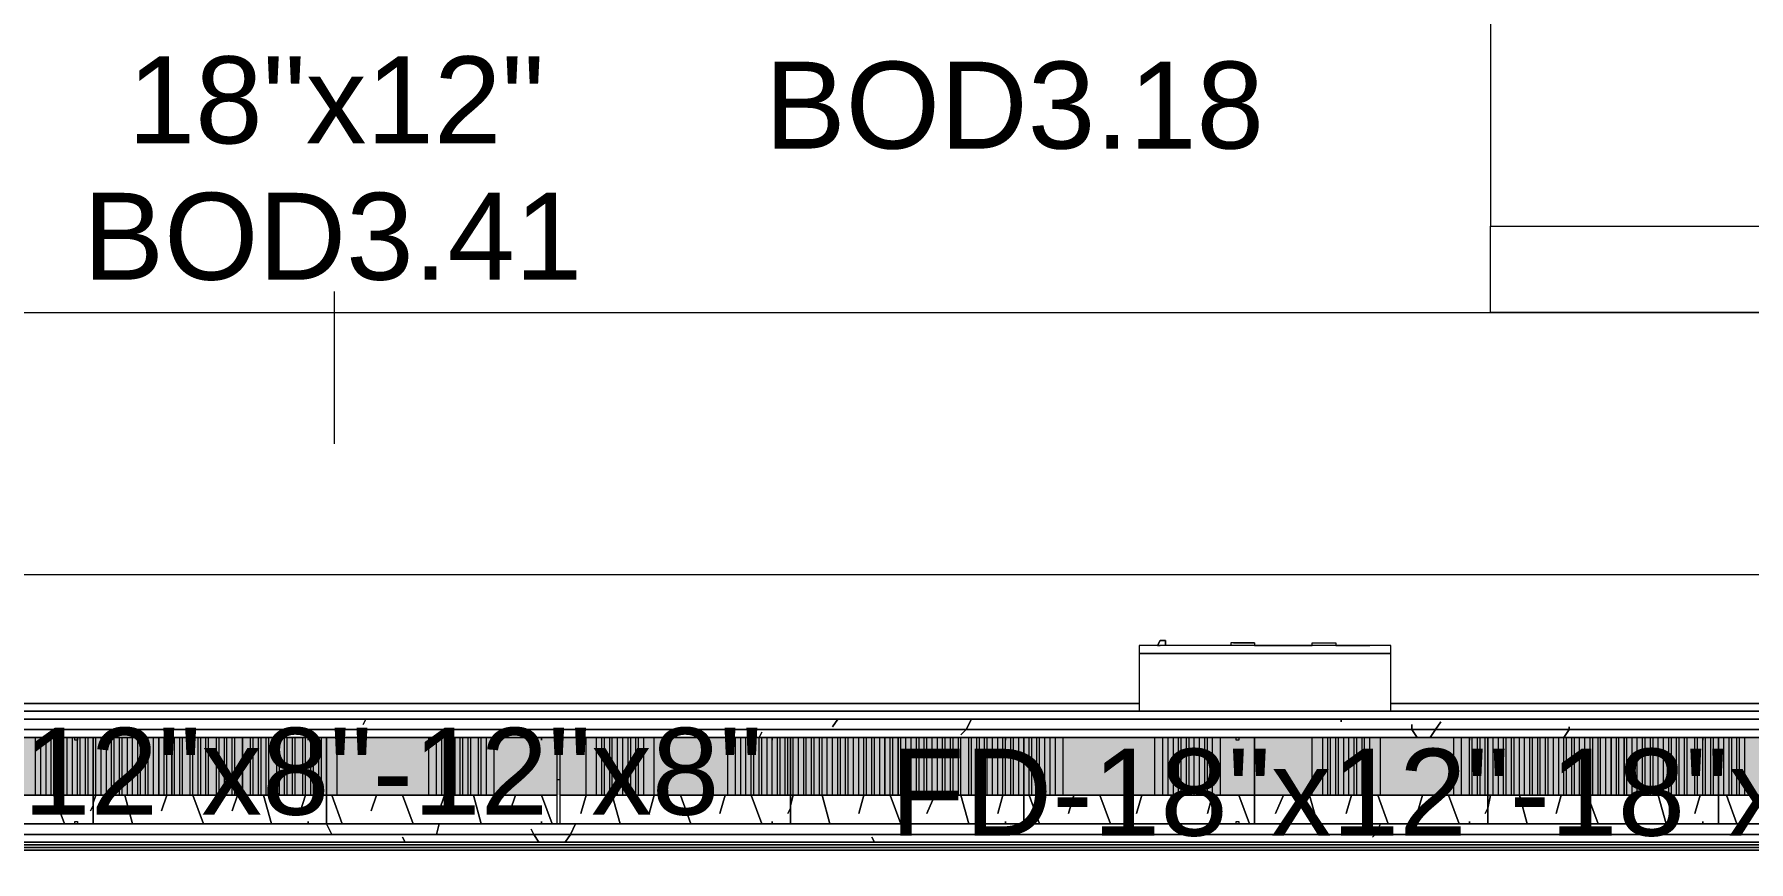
# Model space of a CAD drawing. Header units: metres. Extents: x -2 to 237, y -8 to 52.
# Drawn here: x 10.636 to 13.633, y 26.734 to 28.18 of the extents above; entities that cross this region are included whole.
import ezdxf

# ---------------------------------------------------------------- set-up
doc = ezdxf.new("R2010")
doc.units = ezdxf.units.M
doc.layers.add('HVAC - Ductos', color=5, linetype='Continuous', lineweight=0)
doc.layers.add('PDF3_Text', color=7, linetype='Continuous', lineweight=0)
doc.layers.add('PDF3_Geometry', color=7, linetype='Continuous', lineweight=0, true_color=0xaaaaaa)
doc.layers.add('PDF3_Solid Fills', color=7, linetype='Continuous', lineweight=0, true_color=0xffffff)
doc.styles.add('PDF Helvetica', font='')
doc.styles.get('PDF Helvetica').set_extended_font_data('Helvetica')

msp = doc.modelspace()

# ---------------------------------------------------------------- hatches: boundary and pattern name
at = {"layer": 'PDF3_Solid Fills', "lineweight": 0, "transparency": 33554559}
msp.add_hatch(color=256, dxfattribs=at).paths.add_polyline_path([(7.0265, 26.8503), (14.9512, 26.8503), (14.9512, 26.9512), (7.0265, 26.9512)])
msp.add_hatch(color=256, dxfattribs=at).paths.add_polyline_path([(7.0265, 26.8503), (14.9512, 26.8503), (14.9512, 26.9512), (7.0265, 26.9512)])

# ---------------------------------------------------------------- linework, layer by layer
at = {"layer": 'HVAC - Ductos', "lineweight": 0}
for points in [[(13.182, 29.7241), (13.1866, 29.7241), (13.1866, 29.1145), (13.182, 29.1145), (13.182, 27.8449), (13.7915, 27.8449), (13.7915, 27.6936), (13.182, 27.6936), (13.182, 27.8449), (13.7915, 27.8449), (13.7915, 32.6116), (13.182, 32.6116)], [(13.9703, 27.2353), (9.6207, 27.2353), (9.6207, 27.6936), (13.9703, 27.6936)]]:
    msp.add_lwpolyline(points, close=True, dxfattribs=at)
msp.add_lwpolyline([(11.1606, 27.4645), (11.1606, 27.7303)], dxfattribs=at)
at = {"layer": 'PDF3_Geometry', "lineweight": 0}
for points in [[(15.5791, 31.9149), (15.5791, 28.5874), (15.5791, 28.372), (17.1832, 28.372), (17.1832, 26.9832), (14.9878, 26.9832), (7.0265, 26.9832)], [(14.9832, 26.9649), (14.9832, 26.9832), (14.9832, 26.9512), (14.9832, 26.9832), (14.9695, 26.9832), (14.9512, 26.9832), (7.0265, 26.9832), (7.0814, 26.9832), (7.0814, 30.022), (7.0814, 26.9832), (7.0952, 26.9832), (7.0952, 30.022), (7.0952, 26.9832), (7.0952, 28.7936)], [(12.7328, 27.1162), (12.7694, 27.1162), (12.7282, 27.1162), (12.7282, 27.1116), (12.6136, 27.1116), (12.6044, 27.1116), (12.5998, 27.1116), (12.6044, 27.1116), (12.5998, 27.1116)], [(12.6044, 27.1116), (12.5998, 27.1116), (12.6044, 27.1116)], [(12.7694, 27.1162), (12.7694, 27.1116), (12.7282, 27.1116), (12.6136, 27.1116)], [(12.8748, 27.1162), (12.907, 27.1162)], [(12.9665, 27.1116), (12.9116, 27.1116), (12.9711, 27.1116)], [(17.1832, 26.9832), (16.097, 26.9832), (17.1832, 26.9832), (17.197, 26.9832), (17.197, 26.9649), (17.1832, 26.9649), (14.9878, 26.9649), (14.9832, 26.9649), (7.0265, 26.9649), (14.9695, 26.9649)], [(14.9878, 26.9832), (7.0265, 26.9832), (14.9878, 26.9832)], [(14.9832, 26.9832), (7.0265, 26.9832)], [(14.9878, 26.9832), (8.924, 26.9832), (14.9878, 26.9832)], [(14.9878, 26.997), (8.9286, 26.997), (12.5678, 26.997), (8.9286, 26.997), (12.5678, 26.997), (8.9286, 26.997), (12.5678, 26.997), (8.9286, 26.997), (14.9878, 26.997), (8.9286, 26.997), (14.9878, 26.997), (8.9286, 26.997), (14.9878, 26.997), (8.9286, 26.997), (14.9878, 26.997)], [(14.9878, 26.997), (13.0078, 26.997), (14.9878, 26.997), (13.0078, 26.997), (14.9878, 26.997), (13.0078, 26.997), (14.9878, 26.997)], [(14.9512, 26.9512), (7.0265, 26.9512), (14.9695, 26.9512), (14.9695, 26.9649), (14.9512, 26.9649), (7.0265, 26.9649)], [(7.086, 26.8503), (7.494, 26.8503), (7.8973, 26.8503), (8.7086, 26.8503), (7.8973, 26.8503), (7.494, 26.8503), (7.086, 26.8503), (7.0265, 26.8503), (7.0265, 26.9512), (14.9512, 26.9512)], [(10.6382, 26.8503), (10.6382, 26.9512)], [(10.6474, 26.8503), (10.6474, 26.9512)], [(10.6565, 26.8503), (10.6565, 26.9512)], [(10.6656, 26.8503), (10.6656, 26.9512)], [(10.6702, 26.8503), (10.6702, 26.9512)], [(10.6794, 26.8503), (10.6794, 26.9512)], [(10.684, 26.8503), (10.684, 26.9512)], [(10.6932, 26.8503), (10.6932, 26.9512)], [(10.7024, 26.8503), (10.7024, 26.9512)], [(10.7115, 26.8503), (10.7115, 26.9512)], [(10.7161, 26.8503), (10.7161, 26.9512)], [(10.7252, 26.8503), (10.7252, 26.9512)], [(10.7298, 26.8503), (10.7298, 26.9512)], [(10.7436, 26.8503), (10.7436, 26.9512)], [(10.7528, 26.8503), (10.7528, 26.9512)], [(10.7619, 26.8503), (10.7619, 26.9512)], [(10.7711, 26.8503), (10.7711, 26.9512)], [(10.7756, 26.8503), (10.7756, 26.9512)], [(10.7848, 26.8503), (10.7848, 26.9512)], [(10.7894, 26.8503), (10.7894, 26.9512)], [(10.7986, 26.8503), (10.7986, 26.9512)], [(10.8078, 26.8503), (10.8078, 26.9512)], [(10.8169, 26.8503), (10.8169, 26.9512)], [(10.8215, 26.8503), (10.8215, 26.9512)], [(10.8306, 26.8503), (10.8306, 26.9512)], [(10.8352, 26.8503), (10.8352, 26.9512)], [(10.8444, 26.8503), (10.8444, 26.9512)], [(10.8628, 26.8503), (10.8628, 26.9512)], [(10.8674, 26.8503), (10.8674, 26.9512)], [(10.8811, 26.8503), (10.8811, 26.9512)], [(10.8902, 26.8503), (10.8902, 26.9512)], [(10.8948, 26.8503), (10.8948, 26.9512)], [(10.9086, 26.8503), (10.9086, 26.9512)], [(10.9132, 26.8503), (10.9132, 26.9512)], [(10.9224, 26.8503), (10.9224, 26.9512)], [(10.9269, 26.8503), (10.9269, 26.9512)], [(10.9361, 26.8503), (10.9361, 26.9512)], [(10.9406, 26.8503), (10.9406, 26.9512)], [(10.9544, 26.8503), (10.9544, 26.9512)], [(10.959, 26.8503), (10.959, 26.9512)], [(10.9682, 26.8503), (10.9682, 26.9512)], [(10.9728, 26.8503), (10.9728, 26.9512)], [(10.9819, 26.8503), (10.9819, 26.9512)], [(10.9865, 26.8503), (10.9865, 26.9512)], [(11.014, 26.8503), (11.014, 26.9512)], [(11.0186, 26.8503), (11.0186, 26.9512)], [(11.0278, 26.8503), (11.0278, 26.9512)], [(11.0324, 26.8503), (11.0324, 26.9512)], [(11.0415, 26.8503), (11.0415, 26.9512)], [(11.0461, 26.8503), (11.0461, 26.9512)], [(11.0598, 26.8503), (11.0598, 26.9512)], [(11.0644, 26.8503), (11.0644, 26.9512)], [(11.0736, 26.8503), (11.0736, 26.9512)], [(11.0782, 26.8503), (11.0782, 26.9512)], [(11.0874, 26.8503), (11.0874, 26.9512)], [(11.0919, 26.8503), (11.0919, 26.9512)], [(11.1056, 26.8503), (11.1056, 26.9512)], [(11.1102, 26.8503), (11.1102, 26.9512)], [(11.1194, 26.8503), (11.1194, 26.9512)], [(11.124, 26.8503), (11.124, 26.9512)], [(11.1332, 26.8503), (11.1332, 26.9512)], [(11.1378, 26.8503), (11.1378, 26.9512)], [(11.1469, 26.8503), (11.1469, 26.9512)], [(11.1652, 26.8503), (11.1652, 26.9512)], [(11.3257, 26.8503), (11.3257, 26.9512)], [(11.3394, 26.8503), (11.3394, 26.9512)], [(11.3486, 26.8503), (11.3486, 26.9512)], [(11.3578, 26.8503), (11.3578, 26.9512)], [(11.367, 26.8503), (11.367, 26.9512)], [(11.3715, 26.8503), (11.3715, 26.9512)], [(11.3807, 26.8503), (11.3807, 26.9512)], [(11.3852, 26.8503), (11.3852, 26.9512)], [(11.3944, 26.8503), (11.3944, 26.9512)], [(11.399, 26.8503), (11.399, 26.9512)], [(11.4128, 26.8503), (11.4128, 26.9512)], [(11.4174, 26.8503), (11.4174, 26.9512)], [(11.4265, 26.8503), (11.4265, 26.9512)], [(11.4402, 26.8503), (11.4402, 26.9512)], [(11.5548, 26.8503), (11.9582, 26.8503), (12.3661, 26.8503), (12.7694, 26.8503), (13.1774, 26.8503), (13.5807, 26.8503), (13.9886, 26.8503), (14.9512, 26.8503), (14.9512, 26.9512), (14.9695, 26.9512), (14.9878, 26.9512), (17.1832, 26.9512), (17.2153, 26.9512)], [(11.6007, 26.8503), (11.6007, 26.9512)], [(11.619, 26.8503), (11.619, 26.9512)], [(11.6282, 26.8503), (11.6282, 26.9512)], [(11.6328, 26.8503), (11.6328, 26.9512)], [(11.642, 26.8503), (11.642, 26.9512)], [(11.6465, 26.8503), (11.6465, 26.9512)], [(11.6557, 26.8503), (11.6557, 26.9512)], [(11.6648, 26.8503), (11.6648, 26.9512)], [(11.674, 26.8503), (11.674, 26.9512)], [(11.6786, 26.8503), (11.6786, 26.9512)], [(11.6878, 26.8503), (11.6878, 26.9512)], [(11.6924, 26.8503), (11.6924, 26.9512)], [(11.7015, 26.8503), (11.7015, 26.9512)], [(11.7198, 26.8503), (11.7198, 26.9512)], [(11.8482, 26.8503), (11.8482, 26.9512)], [(11.8619, 26.8503), (11.8619, 26.9512)], [(11.8711, 26.8503), (11.8711, 26.9512)], [(11.8802, 26.8503), (11.8802, 26.9512)], [(11.8894, 26.8503), (11.8894, 26.9512)], [(11.894, 26.8503), (11.894, 26.9512)], [(11.9032, 26.8503), (11.9032, 26.9512)], [(11.9078, 26.8503), (11.9078, 26.9512)], [(11.917, 26.8503), (11.917, 26.9512)], [(11.9261, 26.8503), (11.9261, 26.9512)], [(11.9352, 26.8503), (11.9352, 26.9512)], [(11.9398, 26.8503), (11.9398, 26.9512)], [(11.949, 26.8503), (11.949, 26.9512)], [(11.9536, 26.8503), (11.9536, 26.9512)], [(11.9628, 26.8503), (11.9628, 26.9512)], [(11.972, 26.8503), (11.972, 26.9512)], [(11.9811, 26.8503), (11.9811, 26.9512)], [(11.9857, 26.8503), (11.9857, 26.9512)], [(11.9948, 26.8503), (11.9948, 26.9512)], [(11.9994, 26.8503), (11.9994, 26.9512)], [(12.0086, 26.8503), (12.0086, 26.9512)], [(12.0132, 26.8503), (12.0132, 26.9512)], [(12.0224, 26.8503), (12.0224, 26.9512)], [(12.0315, 26.8503), (12.0315, 26.9512)], [(12.0407, 26.8503), (12.0407, 26.9512)], [(12.0452, 26.8503), (12.0452, 26.9512)], [(12.0544, 26.8503), (12.0544, 26.9512)], [(12.059, 26.8503), (12.059, 26.9512)], [(12.0682, 26.8503), (12.0682, 26.9512)], [(12.0774, 26.8503), (12.0774, 26.9512)], [(12.0865, 26.8503), (12.0865, 26.9512)], [(12.0911, 26.8503), (12.0911, 26.9512)], [(12.1002, 26.8503), (12.1002, 26.9512)], [(12.1048, 26.8503), (12.1048, 26.9512)], [(12.114, 26.8503), (12.114, 26.9512)], [(12.1324, 26.8503), (12.1324, 26.9512)], [(12.1369, 26.8503), (12.1369, 26.9512)], [(12.1507, 26.8503), (12.1507, 26.9512)], [(12.1598, 26.8503), (12.1598, 26.9512)], [(12.169, 26.8503), (12.169, 26.9512)], [(12.1782, 26.8503), (12.1782, 26.9512)], [(12.1828, 26.8503), (12.1828, 26.9512)], [(12.192, 26.8503), (12.192, 26.9512)], [(12.1965, 26.8503), (12.1965, 26.9512)], [(12.2057, 26.8503), (12.2057, 26.9512)], [(12.2148, 26.8503), (12.2148, 26.9512)], [(12.224, 26.8503), (12.224, 26.9512)], [(12.2286, 26.8503), (12.2286, 26.9512)], [(12.2378, 26.8503), (12.2378, 26.9512)], [(12.2424, 26.8503), (12.2424, 26.9512)], [(12.2515, 26.8503), (12.2515, 26.9512)], [(12.2561, 26.8503), (12.2561, 26.9512)], [(12.2698, 26.8503), (12.2698, 26.9512)], [(12.2744, 26.8503), (12.2744, 26.9512)], [(12.2836, 26.8503), (12.2836, 26.9512)], [(12.2882, 26.8503), (12.2882, 26.9512)], [(12.2974, 26.8503), (12.2974, 26.9512)], [(12.302, 26.8503), (12.302, 26.9512)], [(12.3111, 26.8503), (12.3111, 26.9512)], [(12.3203, 26.8503), (12.3203, 26.9512)], [(12.3294, 26.8503), (12.3294, 26.9512)], [(12.334, 26.8503), (12.334, 26.9512)], [(12.3432, 26.8503), (12.3432, 26.9512)], [(12.3478, 26.8503), (12.3478, 26.9512)], [(12.357, 26.8503), (12.357, 26.9512)], [(12.3661, 26.8503), (12.3661, 26.9512)], [(12.3753, 26.8503), (12.3753, 26.9512)], [(12.3798, 26.8503), (12.3798, 26.9512)], [(12.389, 26.8503), (12.389, 26.9512)], [(12.3936, 26.8503), (12.3936, 26.9512)], [(12.4028, 26.8503), (12.4028, 26.9512)], [(12.4119, 26.8503), (12.4119, 26.9512)], [(12.4211, 26.8503), (12.4211, 26.9512)], [(12.4348, 26.8503), (12.4348, 26.9512)], [(12.5953, 26.8503), (12.5953, 26.9512)], [(12.609, 26.8503), (12.609, 26.9512)], [(12.6182, 26.8503), (12.6182, 26.9512)], [(12.6274, 26.8503), (12.6274, 26.9512)], [(12.6366, 26.8503), (12.6366, 26.9512)], [(12.6411, 26.8503), (12.6411, 26.9512)], [(12.6503, 26.8503), (12.6503, 26.9512)], [(12.6548, 26.8503), (12.6548, 26.9512)], [(12.664, 26.8503), (12.664, 26.9512)], [(12.6732, 26.8503), (12.6732, 26.9512)], [(12.6824, 26.8503), (12.6824, 26.9512)], [(12.6869, 26.8503), (12.6869, 26.9512)], [(12.6961, 26.8503), (12.6961, 26.9512)], [(12.7098, 26.8503), (12.7098, 26.9512)], [(12.8703, 26.8503), (12.8703, 26.9512)], [(12.8886, 26.8503), (12.8886, 26.9512)], [(12.8978, 26.8503), (12.8978, 26.9512)], [(12.9024, 26.8503), (12.9024, 26.9512)], [(12.9116, 26.8503), (12.9116, 26.9512)], [(12.9161, 26.8503), (12.9161, 26.9512)], [(12.9253, 26.8503), (12.9253, 26.9512)], [(12.9344, 26.8503), (12.9344, 26.9512)], [(12.9436, 26.8503), (12.9436, 26.9512)], [(12.9482, 26.8503), (12.9482, 26.9512)], [(12.9574, 26.8503), (12.9574, 26.9512)], [(12.9619, 26.8503), (12.9619, 26.9512)], [(12.9711, 26.8503), (12.9711, 26.9512)], [(12.9894, 26.8503), (12.9894, 26.9512)], [(13.1178, 26.8503), (13.1178, 26.9512)], [(13.1315, 26.8503), (13.1315, 26.9512)], [(13.1453, 26.8503), (13.1453, 26.9512)], [(13.1498, 26.8503), (13.1498, 26.9512)], [(13.159, 26.8503), (13.159, 26.9512)], [(13.1636, 26.8503), (13.1636, 26.9512)], [(13.1728, 26.8503), (13.1728, 26.9512)], [(13.1774, 26.8503), (13.1774, 26.9512)], [(13.1866, 26.8503), (13.1866, 26.9512)], [(13.1957, 26.8503), (13.1957, 26.9512)], [(13.2048, 26.8503), (13.2048, 26.9512)], [(13.2094, 26.8503), (13.2094, 26.9512)], [(13.2186, 26.8503), (13.2186, 26.9512)], [(13.2232, 26.8503), (13.2232, 26.9512)], [(13.2324, 26.8503), (13.2324, 26.9512)], [(13.2415, 26.8503), (13.2415, 26.9512)], [(13.2507, 26.8503), (13.2507, 26.9512)], [(13.2553, 26.8503), (13.2553, 26.9512)], [(13.2644, 26.8503), (13.2644, 26.9512)], [(13.269, 26.8503), (13.269, 26.9512)], [(13.2782, 26.8503), (13.2782, 26.9512)], [(13.2828, 26.8503), (13.2828, 26.9512)], [(13.292, 26.8503), (13.292, 26.9512)], [(13.3012, 26.8503), (13.3012, 26.9512)], [(13.3103, 26.8503), (13.3103, 26.9512)], [(13.3149, 26.8503), (13.3149, 26.9512)], [(13.324, 26.8503), (13.324, 26.9512)], [(13.3286, 26.8503), (13.3286, 26.9512)], [(13.3378, 26.8503), (13.3378, 26.9512)], [(13.347, 26.8503), (13.347, 26.9512)], [(13.3561, 26.8503), (13.3561, 26.9512)], [(13.3607, 26.8503), (13.3607, 26.9512)], [(13.3699, 26.8503), (13.3699, 26.9512)], [(13.3744, 26.8503), (13.3744, 26.9512)], [(13.3836, 26.8503), (13.3836, 26.9512)], [(13.402, 26.8503), (13.402, 26.9512)], [(13.4065, 26.8503), (13.4065, 26.9512)], [(13.4203, 26.8503), (13.4203, 26.9512)], [(13.4294, 26.8503), (13.4294, 26.9512)], [(13.4386, 26.8503), (13.4386, 26.9512)], [(13.4478, 26.8503), (13.4478, 26.9512)], [(13.4524, 26.8503), (13.4524, 26.9512)], [(13.4616, 26.8503), (13.4616, 26.9512)], [(13.4662, 26.8503), (13.4662, 26.9512)], [(13.4753, 26.8503), (13.4753, 26.9512)], [(13.4844, 26.8503), (13.4844, 26.9512)], [(13.4936, 26.8503), (13.4936, 26.9512)], [(13.4982, 26.8503), (13.4982, 26.9512)], [(13.5074, 26.8503), (13.5074, 26.9512)], [(13.5119, 26.8503), (13.5119, 26.9512)], [(13.5211, 26.8503), (13.5211, 26.9512)], [(13.5257, 26.8503), (13.5257, 26.9512)], [(13.5394, 26.8503), (13.5394, 26.9512)], [(13.544, 26.8503), (13.544, 26.9512)], [(13.5532, 26.8503), (13.5532, 26.9512)], [(13.5578, 26.8503), (13.5578, 26.9512)], [(13.567, 26.8503), (13.567, 26.9512)], [(13.5716, 26.8503), (13.5716, 26.9512)], [(13.5899, 26.8503), (13.5899, 26.9512)], [(13.599, 26.8503), (13.599, 26.9512)], [(13.6036, 26.8503), (13.6036, 26.9512)], [(13.6128, 26.8503), (13.6128, 26.9512)], [(13.6174, 26.8503), (13.6174, 26.9512)], [(13.6266, 26.8503), (13.6266, 26.9512)], [(8.7132, 26.8503), (9.1164, 26.8503), (9.5244, 26.8503), (10.739, 26.8503), (11.1469, 26.8503), (11.5502, 26.8503)], [(13.9886, 26.8503), (13.5807, 26.8503), (13.1774, 26.8503), (12.7694, 26.8503), (12.3661, 26.8503), (11.9582, 26.8503), (11.5548, 26.8503), (11.9582, 26.8503), (12.3661, 26.8503), (12.7694, 26.8503), (13.1774, 26.8503), (13.5807, 26.8503), (13.9886, 26.8503)], [(14.7999, 26.7999), (7.0265, 26.7999), (14.8045, 26.7999)], [(7.0265, 24.1919), (13.9016, 24.1919), (13.9016, 24.2057), (13.9016, 24.2103), (13.9016, 25.6357), (13.9016, 25.787), (13.9016, 25.8007), (14.7678, 25.8007), (14.7861, 25.8007), (14.7861, 26.7678), (14.7861, 26.7816), (7.0265, 26.7816), (14.7999, 26.7816), (14.7999, 26.7999), (14.7999, 24.1782), (14.9053, 24.1782)], [(14.7999, 26.7999), (7.0265, 26.7999)], [(14.7861, 26.7816), (7.0265, 26.7816)], [(7.0265, 26.7678), (14.7678, 26.7678), (14.7678, 25.819), (13.8832, 25.819), (13.8832, 25.6357), (13.8832, 24.2103), (7.0265, 24.2103)], [(14.7678, 26.7678), (7.0265, 26.7678), (14.7678, 26.7678), (7.0265, 26.7678), (14.7678, 26.7678), (7.0265, 26.7678), (14.7678, 26.7678), (7.0265, 26.7678), (14.7861, 26.7678)], [(14.7586, 26.754), (7.0265, 26.754), (14.7586, 26.754)]]:
    msp.add_lwpolyline(points, dxfattribs=at)
for points in [[(12.5678, 27.1116), (12.5678, 27.0978), (13.0078, 27.0978), (13.0078, 27.1116)], [(12.5678, 27.0978), (12.5678, 26.997), (13.0078, 26.997), (13.0078, 27.0978)], [(12.5998, 27.1116), (12.6044, 27.1207)], [(12.6044, 27.1207), (12.609, 27.1207), (12.6136, 27.1207), (12.609, 27.1207)], [(12.6044, 27.1207), (12.609, 27.1207), (12.6136, 27.1207), (12.609, 27.1207)], [(12.6136, 27.1207), (12.6136, 27.1116)], [(12.8703, 27.1116), (12.7694, 27.1116)], [(12.9116, 27.1162), (12.9116, 27.1116), (12.8703, 27.1116), (12.8703, 27.1162)], [(8.9286, 27.0107), (12.5678, 27.0107)], [(14.9878, 27.0107), (15.7074, 27.0107), (14.9878, 27.0107), (13.0078, 27.0107)], [(10.739, 26.9512), (10.739, 26.7999), (10.7069, 26.7999), (10.7069, 26.8044), (10.7115, 26.8044), (10.7115, 26.7999), (10.739, 26.7999), (10.739, 26.9512), (10.7115, 26.9512), (10.7115, 26.9466), (10.7069, 26.9466), (10.7069, 26.9512)], [(10.8536, 26.9512), (10.8536, 26.8503)], [(10.8765, 26.9512), (10.8765, 26.8503)], [(11.0002, 26.9512), (11.0002, 26.8503)], [(11.1148, 26.9466), (11.1148, 26.9512)], [(11.1469, 26.9512), (11.1469, 26.7999), (11.1148, 26.7999), (11.1148, 26.8044), (11.1148, 26.7999), (11.1469, 26.7999), (11.1469, 26.9512), (11.1148, 26.9512)], [(11.5228, 26.9466), (11.5228, 26.9512)], [(11.5502, 26.9512), (11.5548, 26.9512), (11.5548, 26.7999), (11.5502, 26.7999), (11.5228, 26.7999), (11.5228, 26.8044), (11.5228, 26.7999), (11.5502, 26.7999), (11.5502, 26.9512), (11.5228, 26.9512)], [(11.9261, 26.9466), (11.9261, 26.9512)], [(11.9582, 26.9512), (11.9582, 26.7999), (11.9261, 26.7999), (11.9261, 26.8044), (11.9261, 26.7999), (11.9582, 26.7999), (11.9582, 26.9512), (11.9261, 26.9512)], [(12.1232, 26.9512), (12.1232, 26.8503)], [(12.1461, 26.9512), (12.1461, 26.8503)], [(12.334, 26.9466), (12.334, 26.9512)], [(12.3616, 26.9512), (12.3661, 26.9512), (12.3661, 26.7999), (12.3616, 26.7999), (12.334, 26.7999), (12.334, 26.8044), (12.334, 26.7999), (12.3616, 26.7999), (12.3661, 26.7999), (12.3661, 26.9512), (12.3616, 26.9512), (12.334, 26.9512)], [(12.7694, 26.9512), (12.7694, 26.7999), (12.7374, 26.7999), (12.7374, 26.8044), (12.742, 26.8044), (12.742, 26.7999), (12.7694, 26.7999), (12.7694, 26.9512), (12.742, 26.9512), (12.742, 26.9466), (12.7374, 26.9466), (12.7374, 26.9512)], [(13.1453, 26.9466), (13.1453, 26.9512)], [(13.1728, 26.9512), (13.1774, 26.9512), (13.1774, 26.7999), (13.1728, 26.7999), (13.1453, 26.7999), (13.1453, 26.8044), (13.1453, 26.7999), (13.1728, 26.7999), (13.1774, 26.7999), (13.1774, 26.9512), (13.1728, 26.9512), (13.1453, 26.9512)], [(13.3928, 26.9512), (13.3928, 26.8503)], [(13.4157, 26.9512), (13.4157, 26.8503)], [(13.5532, 26.9466), (13.5532, 26.9512)], [(13.5807, 26.9512), (13.5807, 26.7999), (13.5532, 26.7999), (13.5532, 26.8044), (13.5532, 26.7999), (13.5807, 26.7999), (13.5807, 26.9512), (13.5532, 26.9512)], [(8.7132, 26.8503), (9.1164, 26.8503), (9.5244, 26.8503), (10.739, 26.8503), (11.1469, 26.8503), (11.5502, 26.8503), (11.1469, 26.8503), (10.739, 26.8503), (9.5244, 26.8503), (9.1164, 26.8503)], [(7.0265, 26.7632), (14.7678, 26.7632)], [(7.0265, 26.7632), (14.7678, 26.7632)], [(7.0265, 26.7586), (14.7586, 26.7586), (14.7586, 25.8282), (14.7586, 26.7586)]]:
    msp.add_lwpolyline(points, close=True, dxfattribs=at)
at = {"layer": 'PDF3_Geometry', "color": 254, "lineweight": 0, "true_color": 0xeaeaea}
for points in [[(11.2111, 26.974), (11.2156, 26.9832)], [(12.0315, 26.9694), (12.0407, 26.9832)], [(12.2561, 26.9557), (12.2652, 26.9649), (12.2744, 26.9832), (12.2652, 26.9649)], [(12.9207, 26.9832), (12.9207, 26.9786)], [(13.0766, 26.9512), (13.0857, 26.9649), (13.0948, 26.9786), (13.0857, 26.9649)], [(11.9032, 26.9512), (11.9078, 26.9603)], [(13.0444, 26.9649), (13.0536, 26.9512), (13.0444, 26.9649), (13.0444, 26.974)], [(13.3103, 26.9512), (13.3194, 26.9649), (13.3194, 26.9694), (13.3194, 26.9649)], [(11.1469, 26.7999), (11.1561, 26.7816)], [(11.3394, 26.7816), (11.344, 26.7999)], [(11.5732, 26.7816), (11.5824, 26.7999), (11.5732, 26.7816), (11.564, 26.7678)], [(12.9803, 26.7816), (12.9894, 26.7999), (12.9803, 26.7816), (12.9757, 26.777)], [(11.2798, 26.777), (11.2844, 26.7678)], [(11.5044, 26.7907), (11.509, 26.7816), (11.5182, 26.7678), (11.509, 26.7816)], [(12.1002, 26.777), (12.1048, 26.7678)]]:
    msp.add_lwpolyline(points, close=True, dxfattribs=at)
at = {"layer": 'PDF3_Geometry', "color": 254, "lineweight": 0, "true_color": 0xd2d2d2}
for points in [[(10.739, 26.9466), (10.739, 26.9512)], [(11.5502, 26.8778), (11.5548, 26.8778)]]:
    msp.add_lwpolyline(points, dxfattribs=at)
at = {"layer": 'PDF3_Geometry', "color": 254, "lineweight": 0, "true_color": 0xdddddd}
for points in [[(10.6702, 26.8503), (10.6886, 26.7999)], [(10.739, 26.832), (10.7344, 26.8228)], [(10.7436, 26.8503), (10.739, 26.8366)], [(10.794, 26.8503), (10.8078, 26.7999)], [(10.8674, 26.8503), (10.8582, 26.8228)], [(10.9132, 26.8503), (10.9315, 26.7999)], [(10.9911, 26.8503), (10.9819, 26.8228)], [(11.0369, 26.8503), (11.0506, 26.7999)], [(11.1102, 26.8503), (11.1011, 26.8228)], [(11.1561, 26.8503), (11.1744, 26.7999)], [(11.234, 26.8503), (11.2248, 26.8228)], [(11.2798, 26.8503), (11.2982, 26.7999)], [(11.3532, 26.8503), (11.344, 26.8228)], [(11.4036, 26.8503), (11.4174, 26.7999)], [(11.477, 26.8503), (11.4678, 26.8228)], [(11.5228, 26.8503), (11.5411, 26.7999)], [(11.6007, 26.8503), (11.5915, 26.8182)], [(11.6465, 26.8503), (11.6602, 26.7999)], [(11.7198, 26.8503), (11.7107, 26.8182)], [(11.7657, 26.8503), (11.784, 26.7999)], [(11.8436, 26.8503), (11.8344, 26.8182)], [(11.8894, 26.8503), (11.9078, 26.7999)], [(11.9628, 26.8503), (11.9582, 26.832)], [(12.0132, 26.8503), (12.027, 26.7999)], [(12.0865, 26.8503), (12.0774, 26.8182)], [(12.1324, 26.8503), (12.1507, 26.7999)], [(12.2102, 26.8503), (12.1965, 26.8182)], [(12.2561, 26.8503), (12.2698, 26.7999)], [(12.3294, 26.8503), (12.3203, 26.8182)], [(12.3753, 26.8503), (12.3936, 26.7999)], [(12.4532, 26.8503), (12.444, 26.8182)], [(12.499, 26.8503), (12.5174, 26.7999)], [(12.5724, 26.8503), (12.5632, 26.8182)], [(12.6228, 26.8503), (12.6366, 26.7999)], [(12.6961, 26.8503), (12.6869, 26.8182)], [(12.742, 26.8503), (12.7603, 26.7999)], [(12.8198, 26.8503), (12.8061, 26.8182)], [(12.8657, 26.8503), (12.8794, 26.7999)], [(12.939, 26.8503), (12.9298, 26.8182)], [(12.9848, 26.8503), (13.0032, 26.7999)], [(13.0628, 26.8503), (13.0536, 26.8182)], [(13.1086, 26.8503), (13.127, 26.7999)], [(13.182, 26.8503), (13.1774, 26.8274), (13.1728, 26.8182), (13.1774, 26.8274)], [(13.2324, 26.8503), (13.2461, 26.7999)], [(13.3057, 26.8503), (13.2966, 26.8182)], [(13.3516, 26.8503), (13.3699, 26.7999)], [(13.4294, 26.8503), (13.4157, 26.8182)], [(13.4753, 26.8503), (13.489, 26.7999)], [(13.5486, 26.8503), (13.5394, 26.8182)], [(13.5944, 26.8503), (13.6128, 26.7999)], [(11.9582, 26.8274), (11.9536, 26.8182)]]:
    msp.add_lwpolyline(points, close=True, dxfattribs=at)

# ---------------------------------------------------------------- texts
at = {"layer": 'PDF3_Text', "lineweight": 0, "attachment_point": 4, "style": 'PDF Helvetica'}
for s, insert, char_height in [('18"x12"', (10.7991, 28.0643), 0.15195), ('BOD3.18', (11.9129, 28.0552), 0.15195), ('BOD3.41', (10.7212, 27.826), 0.15195), ('FD-12"x8"-12"x8"', (10.2628, 26.8909), 0.151954), ('FD-18"x12"-18"x12"', (12.1329, 26.8543), 0.151954)]:
    msp.add_mtext(s, dxfattribs=dict(at, insert=insert, char_height=char_height))

doc.saveas('drawing.dxf')
